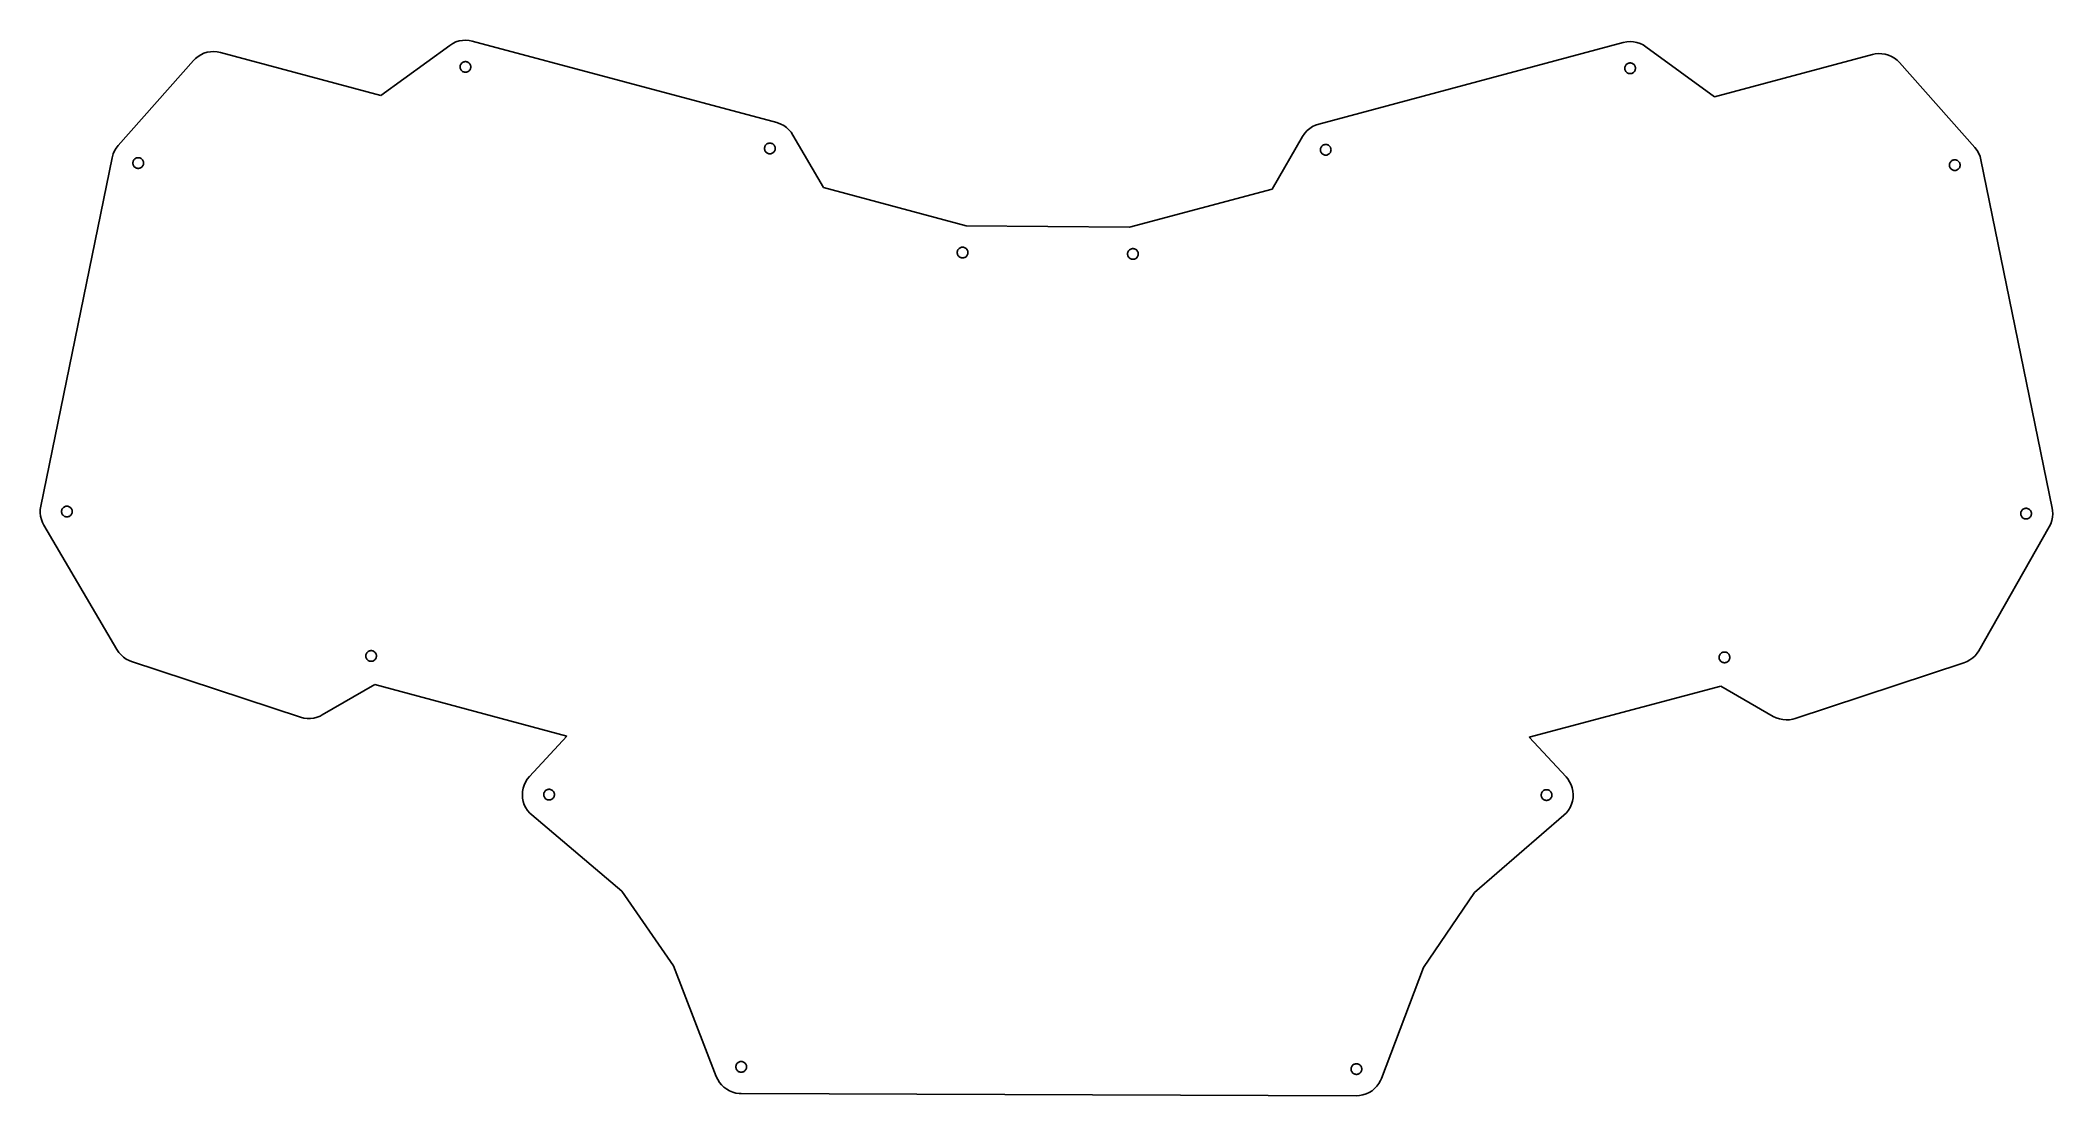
# Model space of a CAD drawing. Header units: metres. Extents: x -189 to 188, y -51 to 147.
import ezdxf

# ---------------------------------------------------------------- set-up
doc = ezdxf.new("R2010")
doc.units = ezdxf.units.M

msp = doc.modelspace()

# ---------------------------------------------------------------- linework, layer by layer
for p, q in [((-109.446, 146.926), (-110.073, 146.893)), ((-108.819, 146.88), (-109.446, 146.926)), ((-160.037, 143.49), (-160.394, 143.126)), ((-159.549, 143.885), (-160.037, 143.49)), ((-159.016, 144.216), (-159.549, 143.885)), ((-158.445, 144.477), (-159.016, 144.216)), ((-157.846, 144.665), (-158.445, 144.477)), ((-157.228, 144.776), (-157.846, 144.665)), ((-156.601, 144.809), (-157.228, 144.776)), ((-155.974, 144.763), (-156.601, 144.809)), ((-155.359, 144.639), (-155.974, 144.763)), ((-125.308, 136.586), (-155.359, 144.639)), ((-112.444, 145.966), (-125.308, 136.586)), ((-111.861, 146.332), (-112.444, 145.966)), ((-111.29, 146.594), (-111.861, 146.332)), ((-110.691, 146.782), (-111.29, 146.594)), ((-110.073, 146.893), (-110.691, 146.782)), ((-108.204, 146.756), (-108.819, 146.88)), ((-51.2139, 131.486), (-108.204, 146.756)), ((107.238, 146.497), (50.2479, 131.227)), ((107.914, 146.629), (107.238, 146.497)), ((108.54, 146.667), (107.914, 146.629)), ((109.167, 146.627), (108.54, 146.667)), ((109.784, 146.508), (109.167, 146.627)), ((110.38, 146.313), (109.784, 146.508)), ((110.948, 146.044), (110.38, 146.313)), ((111.478, 145.707), (110.948, 146.044)), ((124.342, 136.327), (111.478, 145.707)), ((153.91, 144.25), (124.342, 136.327)), ((154.407, 144.356), (153.91, 144.25)), ((155.032, 144.417), (154.407, 144.356)), ((155.66, 144.399), (155.032, 144.417)), ((156.281, 144.303), (155.66, 144.399)), ((156.884, 144.129), (156.281, 144.303)), ((157.461, 143.882), (156.884, 144.129)), ((158.002, 143.564), (157.461, 143.882)), ((158.5, 143.18), (158.002, 143.564)), ((158.945, 142.737), (158.5, 143.18)), ((-160.394, 143.126), (-174.488, 127.232)), ((-110.498, 141.926), (-110.49, 142.051)), ((-110.49, 141.801), (-110.498, 141.926)), ((-110.49, 142.051), (-110.467, 142.175)), ((-110.467, 141.677), (-110.49, 141.801)), ((-110.467, 142.175), (-110.428, 142.294)), ((-110.428, 141.558), (-110.467, 141.677)), ((-110.428, 142.294), (-110.374, 142.408)), ((-110.374, 141.444), (-110.428, 141.558)), ((-110.374, 142.408), (-110.307, 142.514)), ((-110.307, 141.338), (-110.374, 141.444)), ((-110.307, 142.514), (-110.227, 142.611)), ((-110.227, 141.241), (-110.307, 141.338)), ((-110.227, 142.611), (-110.135, 142.697)), ((-110.135, 141.155), (-110.227, 141.241)), ((-110.135, 142.697), (-110.034, 142.77)), ((-110.034, 141.082), (-110.135, 141.155)), ((-110.034, 142.77), (-109.924, 142.831)), ((-109.924, 141.021), (-110.034, 141.082)), ((-109.924, 142.831), (-109.807, 142.877)), ((-109.807, 140.975), (-109.924, 141.021)), ((-109.807, 142.877), (-109.685, 142.908)), ((-109.685, 140.944), (-109.807, 140.975)), ((-109.685, 142.908), (-109.561, 142.924)), ((-109.561, 140.928), (-109.685, 140.944)), ((-109.561, 142.924), (-109.435, 142.924)), ((-109.435, 140.928), (-109.561, 140.928)), ((-109.435, 142.924), (-109.311, 142.908)), ((-109.311, 140.944), (-109.435, 140.928)), ((-109.311, 142.908), (-109.189, 142.877)), ((-109.189, 140.975), (-109.311, 140.944)), ((-109.189, 142.877), (-109.072, 142.831)), ((-109.072, 141.021), (-109.189, 140.975)), ((-109.072, 142.831), (-108.962, 142.77)), ((-108.962, 141.082), (-109.072, 141.021)), ((-108.962, 142.77), (-108.861, 142.697)), ((-108.861, 141.155), (-108.962, 141.082)), ((-108.861, 142.697), (-108.769, 142.611)), ((-108.769, 141.241), (-108.861, 141.155)), ((-108.769, 142.611), (-108.689, 142.514)), ((-108.689, 141.338), (-108.769, 141.241)), ((-108.689, 142.514), (-108.622, 142.408)), ((-108.622, 141.444), (-108.689, 141.338)), ((-108.622, 142.408), (-108.568, 142.294)), ((-108.568, 141.558), (-108.622, 141.444)), ((-108.568, 142.294), (-108.529, 142.175)), ((-108.529, 141.677), (-108.568, 141.558)), ((-108.529, 142.175), (-108.506, 142.051)), ((-108.506, 141.801), (-108.529, 141.677)), ((-108.506, 142.051), (-108.498, 141.926)), ((-108.498, 141.926), (-108.506, 141.801)), ((107.532, 141.667), (107.54, 141.792)), ((107.54, 141.542), (107.532, 141.667)), ((107.54, 141.792), (107.563, 141.916)), ((107.563, 141.418), (107.54, 141.542)), ((107.563, 141.916), (107.602, 142.035)), ((107.602, 141.299), (107.563, 141.418)), ((107.602, 142.035), (107.656, 142.149)), ((107.656, 141.185), (107.602, 141.299)), ((107.656, 142.149), (107.723, 142.255)), ((107.723, 141.079), (107.656, 141.185)), ((107.723, 142.255), (107.803, 142.352)), ((107.803, 140.982), (107.723, 141.079)), ((107.803, 142.352), (107.895, 142.438)), ((107.895, 140.896), (107.803, 140.982)), ((107.895, 142.438), (107.996, 142.511)), ((107.996, 140.823), (107.895, 140.896)), ((107.996, 142.511), (108.106, 142.572)), ((108.106, 140.762), (107.996, 140.823)), ((108.106, 142.572), (108.223, 142.618)), ((108.223, 140.716), (108.106, 140.762)), ((108.223, 142.618), (108.345, 142.649)), ((108.345, 140.685), (108.223, 140.716)), ((108.345, 142.649), (108.469, 142.665)), ((108.469, 140.669), (108.345, 140.685)), ((108.469, 142.665), (108.595, 142.665)), ((108.595, 140.669), (108.469, 140.669)), ((108.595, 142.665), (108.719, 142.649)), ((108.719, 140.685), (108.595, 140.669)), ((108.719, 142.649), (108.841, 142.618)), ((108.841, 140.716), (108.719, 140.685)), ((108.841, 142.618), (108.958, 142.572)), ((108.958, 140.762), (108.841, 140.716)), ((108.958, 142.572), (109.068, 142.511)), ((109.068, 140.823), (108.958, 140.762)), ((109.068, 142.511), (109.169, 142.438)), ((109.169, 140.896), (109.068, 140.823)), ((109.169, 142.438), (109.261, 142.352)), ((109.261, 140.982), (109.169, 140.896)), ((109.261, 142.352), (109.341, 142.255)), ((109.341, 141.079), (109.261, 140.982)), ((109.341, 142.255), (109.408, 142.149)), ((109.408, 141.185), (109.341, 141.079)), ((109.408, 142.149), (109.462, 142.035)), ((109.462, 141.299), (109.408, 141.185)), ((109.462, 142.035), (109.501, 141.916)), ((109.501, 141.418), (109.462, 141.299)), ((109.501, 141.916), (109.524, 141.792)), ((109.524, 141.542), (109.501, 141.418)), ((109.524, 141.792), (109.532, 141.667)), ((109.532, 141.667), (109.524, 141.542)), ((173.039, 126.844), (158.945, 142.737)), ((-50.4742, 131.224), (-51.2139, 131.486)), ((-49.9177, 130.933), (-50.4742, 131.224)), ((-49.4021, 130.574), (-49.9177, 130.933)), ((-48.9355, 130.154), (-49.4021, 130.574)), ((-48.5253, 129.679), (-48.9355, 130.154)), ((-48.1778, 129.156), (-48.5253, 129.679)), ((-42.4963, 119.315), (-48.1778, 129.156)), ((47.2118, 128.897), (41.5303, 119.056)), ((47.6563, 129.544), (47.2118, 128.897)), ((48.0813, 130.006), (47.6563, 129.544)), ((48.5609, 130.411), (48.0813, 130.006)), ((49.0875, 130.753), (48.5609, 130.411)), ((49.6528, 131.026), (49.0875, 130.753)), ((50.2479, 131.227), (49.6528, 131.026)), ((-175.646, 124.917), (-188.993, 59.6467)), ((-175.447, 125.622), (-175.646, 124.917)), ((-175.195, 126.198), (-175.447, 125.622)), ((-174.874, 126.737), (-175.195, 126.198)), ((-174.488, 127.232), (-174.874, 126.737)), ((-171.677, 124.283), (-171.623, 124.397)), ((-171.623, 124.397), (-171.556, 124.503)), ((-171.556, 124.503), (-171.476, 124.6)), ((-171.476, 124.6), (-171.384, 124.686)), ((-171.384, 124.686), (-171.283, 124.759)), ((-171.283, 124.759), (-171.173, 124.82)), ((-171.173, 124.82), (-171.056, 124.866)), ((-171.056, 124.866), (-170.934, 124.897)), ((-170.934, 124.897), (-170.81, 124.913)), ((-170.81, 124.913), (-170.684, 124.913)), ((-170.684, 124.913), (-170.56, 124.897)), ((-170.56, 124.897), (-170.438, 124.866)), ((-170.438, 124.866), (-170.321, 124.82)), ((-170.321, 124.82), (-170.211, 124.759)), ((-170.211, 124.759), (-170.11, 124.686)), ((-170.11, 124.686), (-170.018, 124.6)), ((-170.018, 124.6), (-169.938, 124.503)), ((-169.938, 124.503), (-169.871, 124.397)), ((-169.871, 124.397), (-169.817, 124.283)), ((-53.508, 126.656), (-53.5001, 126.781)), ((-53.5001, 126.531), (-53.508, 126.656)), ((-53.5001, 126.781), (-53.4766, 126.905)), ((-53.4766, 126.407), (-53.5001, 126.531)), ((-53.4766, 126.905), (-53.4378, 127.024)), ((-53.4378, 126.288), (-53.4766, 126.407)), ((-53.4378, 127.024), (-53.3843, 127.138)), ((-53.3843, 126.174), (-53.4378, 126.288)), ((-53.3843, 127.138), (-53.317, 127.244)), ((-53.317, 126.068), (-53.3843, 126.174)), ((-53.317, 127.244), (-53.237, 127.341)), ((-53.237, 125.971), (-53.317, 126.068)), ((-53.237, 127.341), (-53.1454, 127.426)), ((-53.1454, 125.885), (-53.237, 125.971)), ((-53.1454, 127.426), (-53.0438, 127.5)), ((-53.0438, 125.812), (-53.1454, 125.885)), ((-53.0438, 127.5), (-52.9338, 127.561)), ((-52.9338, 125.751), (-53.0438, 125.812)), ((-52.9338, 127.561), (-52.817, 127.607)), ((-52.817, 125.705), (-52.9338, 125.751)), ((-52.817, 127.607), (-52.6954, 127.638)), ((-52.6954, 125.674), (-52.817, 125.705)), ((-52.6954, 127.638), (-52.5708, 127.654)), ((-52.5708, 125.658), (-52.6954, 125.674)), ((-52.5708, 127.654), (-52.4452, 127.654)), ((-52.4452, 125.658), (-52.5708, 125.658)), ((-52.4452, 127.654), (-52.3206, 127.638)), ((-52.3206, 125.674), (-52.4452, 125.658)), ((-52.3206, 127.638), (-52.199, 127.607)), ((-52.199, 125.705), (-52.3206, 125.674)), ((-52.199, 127.607), (-52.0822, 127.561)), ((-52.0822, 125.751), (-52.199, 125.705)), ((-52.0822, 127.561), (-51.9722, 127.5)), ((-51.9722, 125.812), (-52.0822, 125.751)), ((-51.9722, 127.5), (-51.8706, 127.426)), ((-51.8706, 125.885), (-51.9722, 125.812)), ((-51.8706, 127.426), (-51.779, 127.341)), ((-51.779, 125.971), (-51.8706, 125.885)), ((-51.779, 127.341), (-51.699, 127.244)), ((-51.699, 126.068), (-51.779, 125.971)), ((-51.699, 127.244), (-51.6317, 127.138)), ((-51.6317, 126.174), (-51.699, 126.068)), ((-51.6317, 127.138), (-51.5782, 127.024)), ((-51.5782, 126.288), (-51.6317, 126.174)), ((-51.5782, 127.024), (-51.5394, 126.905)), ((-51.5394, 126.407), (-51.5782, 126.288)), ((-51.5394, 126.905), (-51.5159, 126.781)), ((-51.5159, 126.531), (-51.5394, 126.407)), ((-51.5159, 126.781), (-51.508, 126.656)), ((-51.508, 126.656), (-51.5159, 126.531)), ((50.542, 126.397), (50.5499, 126.522)), ((50.5499, 126.272), (50.542, 126.397)), ((50.5499, 126.522), (50.5734, 126.646)), ((50.5734, 126.148), (50.5499, 126.272)), ((50.5734, 126.646), (50.6122, 126.765)), ((50.6122, 126.029), (50.5734, 126.148)), ((50.6122, 126.765), (50.6657, 126.879)), ((50.6657, 125.915), (50.6122, 126.029)), ((50.6657, 126.879), (50.733, 126.985)), ((50.733, 125.809), (50.6657, 125.915)), ((50.733, 126.985), (50.813, 127.082)), ((50.813, 125.712), (50.733, 125.809)), ((50.813, 127.082), (50.9046, 127.168)), ((50.9046, 125.626), (50.813, 125.712)), ((50.9046, 127.168), (51.0062, 127.241)), ((51.0062, 125.553), (50.9046, 125.626)), ((51.0062, 127.241), (51.1162, 127.302)), ((51.1162, 125.492), (51.0062, 125.553)), ((51.1162, 127.302), (51.233, 127.348)), ((51.233, 125.446), (51.1162, 125.492)), ((51.233, 127.348), (51.3546, 127.379)), ((51.3546, 125.415), (51.233, 125.446)), ((51.3546, 127.379), (51.4792, 127.395)), ((51.4792, 125.399), (51.3546, 125.415)), ((51.4792, 127.395), (51.6048, 127.395)), ((51.6048, 125.399), (51.4792, 125.399)), ((51.6048, 127.395), (51.7294, 127.379)), ((51.7294, 125.415), (51.6048, 125.399)), ((51.7294, 127.379), (51.851, 127.348)), ((51.851, 125.446), (51.7294, 125.415)), ((51.851, 127.348), (51.9678, 127.302)), ((51.9678, 125.492), (51.851, 125.446)), ((51.9678, 127.302), (52.0778, 127.241)), ((52.0778, 125.553), (51.9678, 125.492)), ((52.0778, 127.241), (52.1794, 127.168)), ((52.1794, 125.626), (52.0778, 125.553)), ((52.1794, 127.168), (52.271, 127.082)), ((52.271, 125.712), (52.1794, 125.626)), ((52.271, 127.082), (52.351, 126.985)), ((52.351, 125.809), (52.271, 125.712)), ((52.351, 126.985), (52.4183, 126.879)), ((52.4183, 125.915), (52.351, 125.809)), ((52.4183, 126.879), (52.4718, 126.765)), ((52.4718, 126.029), (52.4183, 125.915)), ((52.4718, 126.765), (52.5106, 126.646)), ((52.5106, 126.148), (52.4718, 126.029)), ((52.5106, 126.646), (52.5341, 126.522)), ((52.5341, 126.272), (52.5106, 126.148)), ((52.5341, 126.522), (52.542, 126.397)), ((52.542, 126.397), (52.5341, 126.272)), ((168.661, 124.298), (168.762, 124.371)), ((168.762, 124.371), (168.872, 124.432)), ((168.872, 124.432), (168.989, 124.478)), ((168.989, 124.478), (169.111, 124.509)), ((169.111, 124.509), (169.235, 124.525)), ((169.235, 124.525), (169.361, 124.525)), ((169.361, 124.525), (169.485, 124.509)), ((169.485, 124.509), (169.607, 124.478)), ((169.607, 124.478), (169.724, 124.432)), ((169.724, 124.432), (169.834, 124.371)), ((169.834, 124.371), (169.935, 124.298)), ((173.484, 126.262), (173.039, 126.844)), ((173.794, 125.715), (173.484, 126.262)), ((174.032, 125.135), (173.794, 125.715)), ((174.197, 124.529), (174.032, 125.135)), ((187.544, 59.2587), (174.197, 124.529)), ((-171.747, 123.915), (-171.739, 124.04)), ((-171.739, 123.79), (-171.747, 123.915)), ((-171.739, 124.04), (-171.716, 124.164)), ((-171.716, 123.666), (-171.739, 123.79)), ((-171.716, 124.164), (-171.677, 124.283)), ((-171.677, 123.547), (-171.716, 123.666)), ((-171.623, 123.433), (-171.677, 123.547)), ((-171.556, 123.327), (-171.623, 123.433)), ((-171.476, 123.23), (-171.556, 123.327)), ((-171.384, 123.144), (-171.476, 123.23)), ((-171.283, 123.071), (-171.384, 123.144)), ((-171.173, 123.01), (-171.283, 123.071)), ((-171.056, 122.964), (-171.173, 123.01)), ((-170.934, 122.933), (-171.056, 122.964)), ((-170.81, 122.917), (-170.934, 122.933)), ((-170.684, 122.917), (-170.81, 122.917)), ((-170.56, 122.933), (-170.684, 122.917)), ((-170.438, 122.964), (-170.56, 122.933)), ((-170.321, 123.01), (-170.438, 122.964)), ((-170.211, 123.071), (-170.321, 123.01)), ((-170.11, 123.144), (-170.211, 123.071)), ((-170.018, 123.23), (-170.11, 123.144)), ((-169.938, 123.327), (-170.018, 123.23)), ((-169.871, 123.433), (-169.938, 123.327)), ((-169.817, 123.547), (-169.871, 123.433)), ((-169.817, 124.283), (-169.778, 124.164)), ((-169.778, 123.666), (-169.817, 123.547)), ((-169.778, 124.164), (-169.755, 124.04)), ((-169.755, 123.79), (-169.778, 123.666)), ((-169.755, 124.04), (-169.747, 123.915)), ((-169.747, 123.915), (-169.755, 123.79)), ((168.298, 123.527), (168.306, 123.652)), ((168.306, 123.402), (168.298, 123.527)), ((168.306, 123.652), (168.329, 123.776)), ((168.329, 123.278), (168.306, 123.402)), ((168.329, 123.776), (168.368, 123.895)), ((168.368, 123.159), (168.329, 123.278)), ((168.368, 123.895), (168.422, 124.009)), ((168.422, 123.045), (168.368, 123.159)), ((168.422, 124.009), (168.489, 124.115)), ((168.489, 122.939), (168.422, 123.045)), ((168.489, 124.115), (168.569, 124.212)), ((168.569, 122.842), (168.489, 122.939)), ((168.569, 124.212), (168.661, 124.298)), ((168.661, 122.756), (168.569, 122.842)), ((168.762, 122.683), (168.661, 122.756)), ((168.872, 122.622), (168.762, 122.683)), ((168.989, 122.576), (168.872, 122.622)), ((169.111, 122.545), (168.989, 122.576)), ((169.235, 122.529), (169.111, 122.545)), ((169.361, 122.529), (169.235, 122.529)), ((169.485, 122.545), (169.361, 122.529)), ((169.607, 122.576), (169.485, 122.545)), ((169.724, 122.622), (169.607, 122.576)), ((169.834, 122.683), (169.724, 122.622)), ((169.935, 122.756), (169.834, 122.683)), ((169.935, 124.298), (170.027, 124.212)), ((170.027, 122.842), (169.935, 122.756)), ((170.027, 124.212), (170.107, 124.115)), ((170.107, 122.939), (170.027, 122.842)), ((170.107, 124.115), (170.174, 124.009)), ((170.174, 123.045), (170.107, 122.939)), ((170.174, 124.009), (170.228, 123.895)), ((170.228, 123.159), (170.174, 123.045)), ((170.228, 123.895), (170.267, 123.776)), ((170.267, 123.278), (170.228, 123.159)), ((170.267, 123.776), (170.29, 123.652)), ((170.29, 123.402), (170.267, 123.278)), ((170.29, 123.652), (170.298, 123.527)), ((170.298, 123.527), (170.29, 123.402)), ((-15.7488, 112.148), (-42.4963, 119.315)), ((41.5303, 119.056), (14.8227, 111.899)), ((14.8227, 111.899), (-15.7488, 112.148)), ((-17.427, 107.153), (-17.4191, 107.278)), ((-17.4191, 107.028), (-17.427, 107.153)), ((-17.4191, 107.278), (-17.3956, 107.402)), ((-17.3956, 106.904), (-17.4191, 107.028)), ((-17.3956, 107.402), (-17.3568, 107.521)), ((-17.3568, 106.785), (-17.3956, 106.904)), ((-17.3568, 107.521), (-17.3033, 107.635)), ((-17.3033, 106.671), (-17.3568, 106.785)), ((-17.3033, 107.635), (-17.236, 107.741)), ((-17.236, 106.565), (-17.3033, 106.671)), ((-17.236, 107.741), (-17.156, 107.838)), ((-17.156, 106.468), (-17.236, 106.565)), ((-17.156, 107.838), (-17.0644, 107.924)), ((-17.0644, 106.382), (-17.156, 106.468)), ((-17.0644, 107.924), (-16.9628, 107.997)), ((-16.9628, 106.309), (-17.0644, 106.382)), ((-16.9628, 107.997), (-16.8528, 108.058)), ((-16.8528, 106.248), (-16.9628, 106.309)), ((-16.8528, 108.058), (-16.736, 108.104)), ((-16.736, 106.202), (-16.8528, 106.248)), ((-16.736, 108.104), (-16.6144, 108.135)), ((-16.6144, 106.171), (-16.736, 106.202)), ((-16.6144, 108.135), (-16.4898, 108.151)), ((-16.4898, 106.155), (-16.6144, 106.171)), ((-16.4898, 108.151), (-16.3642, 108.151)), ((-16.3642, 106.155), (-16.4898, 106.155)), ((-16.3642, 108.151), (-16.2396, 108.135)), ((-16.2396, 106.171), (-16.3642, 106.155)), ((-16.2396, 108.135), (-16.118, 108.104)), ((-16.118, 106.202), (-16.2396, 106.171)), ((-16.118, 108.104), (-16.0012, 108.058)), ((-16.0012, 106.248), (-16.118, 106.202)), ((-16.0012, 108.058), (-15.8912, 107.997)), ((-15.8912, 106.309), (-16.0012, 106.248)), ((-15.8912, 107.997), (-15.7896, 107.924)), ((-15.7896, 106.382), (-15.8912, 106.309)), ((-15.7896, 107.924), (-15.698, 107.838)), ((-15.698, 106.468), (-15.7896, 106.382)), ((-15.698, 107.838), (-15.618, 107.741)), ((-15.618, 106.565), (-15.698, 106.468)), ((-15.618, 107.741), (-15.5507, 107.635)), ((-15.5507, 106.671), (-15.618, 106.565)), ((-15.5507, 107.635), (-15.4972, 107.521)), ((-15.4972, 106.785), (-15.5507, 106.671)), ((-15.4972, 107.521), (-15.4584, 107.402)), ((-15.4584, 106.904), (-15.4972, 106.785)), ((-15.4584, 107.402), (-15.4349, 107.278)), ((-15.4349, 107.028), (-15.4584, 106.904)), ((-15.4349, 107.278), (-15.427, 107.153)), ((-15.427, 107.153), (-15.4349, 107.028)), ((14.461, 106.894), (14.4689, 107.019)), ((14.4689, 106.769), (14.461, 106.894)), ((14.4689, 107.019), (14.4924, 107.143)), ((14.4924, 106.645), (14.4689, 106.769)), ((14.4924, 107.143), (14.5312, 107.262)), ((14.5312, 106.526), (14.4924, 106.645)), ((14.5312, 107.262), (14.5847, 107.376)), ((14.5847, 106.412), (14.5312, 106.526)), ((14.5847, 107.376), (14.652, 107.482)), ((14.652, 106.306), (14.5847, 106.412)), ((14.652, 107.482), (14.732, 107.579)), ((14.732, 106.209), (14.652, 106.306)), ((14.732, 107.579), (14.8236, 107.665)), ((14.8236, 106.123), (14.732, 106.209)), ((14.8236, 107.665), (14.9252, 107.738)), ((14.9252, 106.05), (14.8236, 106.123)), ((14.9252, 107.738), (15.0352, 107.799)), ((15.0352, 105.989), (14.9252, 106.05)), ((15.0352, 107.799), (15.152, 107.845)), ((15.152, 105.943), (15.0352, 105.989)), ((15.152, 107.845), (15.2736, 107.876)), ((15.2736, 105.912), (15.152, 105.943)), ((15.2736, 107.876), (15.3982, 107.892)), ((15.3982, 105.896), (15.2736, 105.912)), ((15.3982, 107.892), (15.5238, 107.892)), ((15.5238, 105.896), (15.3982, 105.896)), ((15.5238, 107.892), (15.6484, 107.876)), ((15.6484, 105.912), (15.5238, 105.896)), ((15.6484, 107.876), (15.77, 107.845)), ((15.77, 105.943), (15.6484, 105.912)), ((15.77, 107.845), (15.8868, 107.799)), ((15.8868, 105.989), (15.77, 105.943)), ((15.8868, 107.799), (15.9968, 107.738)), ((15.9968, 106.05), (15.8868, 105.989)), ((15.9968, 107.738), (16.0984, 107.665)), ((16.0984, 106.123), (15.9968, 106.05)), ((16.0984, 107.665), (16.19, 107.579)), ((16.19, 106.209), (16.0984, 106.123)), ((16.19, 107.579), (16.27, 107.482)), ((16.27, 106.306), (16.19, 106.209)), ((16.27, 107.482), (16.3373, 107.376)), ((16.3373, 106.412), (16.27, 106.306)), ((16.3373, 107.376), (16.3908, 107.262)), ((16.3908, 106.526), (16.3373, 106.412)), ((16.3908, 107.262), (16.4296, 107.143)), ((16.4296, 106.645), (16.3908, 106.526)), ((16.4296, 107.143), (16.4531, 107.019)), ((16.4531, 106.769), (16.4296, 106.645)), ((16.4531, 107.019), (16.461, 106.894)), ((16.461, 106.894), (16.4531, 106.769)), ((-189.08, 59.0248), (-189.088, 58.397)), ((-189.088, 58.397), (-189.017, 57.7731)), ((-188.993, 59.6467), (-189.08, 59.0248)), ((-189.017, 57.7731), (-188.869, 57.1629)), ((-188.869, 57.1629), (-188.646, 56.576)), ((-188.646, 56.576), (-188.408, 56.1167)), ((-185.094, 58.645), (-185.086, 58.7703)), ((-185.086, 58.5197), (-185.094, 58.645)), ((-185.086, 58.7703), (-185.063, 58.8937)), ((-185.063, 58.3963), (-185.086, 58.5197)), ((-185.063, 58.8937), (-185.024, 59.0131)), ((-185.024, 58.2769), (-185.063, 58.3963)), ((-185.024, 59.0131), (-184.97, 59.1267)), ((-184.97, 58.1632), (-185.024, 58.2769)), ((-184.97, 59.1267), (-184.903, 59.2328)), ((-184.903, 58.0572), (-184.97, 58.1632)), ((-184.903, 59.2328), (-184.823, 59.3295)), ((-184.823, 57.9604), (-184.903, 58.0572)), ((-184.823, 59.3295), (-184.731, 59.4155)), ((-184.731, 57.8745), (-184.823, 57.9604)), ((-184.731, 59.4155), (-184.63, 59.4893)), ((-184.63, 57.8007), (-184.731, 57.8745)), ((-184.63, 59.4893), (-184.52, 59.5498)), ((-184.52, 57.7402), (-184.63, 57.8007)), ((-184.52, 59.5498), (-184.403, 59.5961)), ((-184.403, 57.6939), (-184.52, 57.7402)), ((-184.403, 59.5961), (-184.281, 59.6273)), ((-184.281, 57.6627), (-184.403, 57.6939)), ((-184.281, 59.6273), (-184.157, 59.643)), ((-184.157, 57.647), (-184.281, 57.6627)), ((-184.157, 59.643), (-184.031, 59.643)), ((-184.031, 57.647), (-184.157, 57.647)), ((-184.031, 59.643), (-183.907, 59.6273)), ((-183.907, 57.6627), (-184.031, 57.647)), ((-183.907, 59.6273), (-183.785, 59.5961)), ((-183.785, 57.6939), (-183.907, 57.6627)), ((-183.785, 59.5961), (-183.668, 59.5498)), ((-183.668, 57.7402), (-183.785, 57.6939)), ((-183.668, 59.5498), (-183.558, 59.4893)), ((-183.558, 57.8007), (-183.668, 57.7402)), ((-183.558, 59.4893), (-183.457, 59.4155)), ((-183.457, 57.8745), (-183.558, 57.8007)), ((-183.457, 59.4155), (-183.365, 59.3295)), ((-183.365, 57.9604), (-183.457, 57.8745)), ((-183.365, 59.3295), (-183.285, 59.2328)), ((-183.285, 58.0572), (-183.365, 57.9604)), ((-183.285, 59.2328), (-183.218, 59.1267)), ((-183.218, 58.1632), (-183.285, 58.0572)), ((-183.218, 59.1267), (-183.164, 59.0131)), ((-183.164, 58.2769), (-183.218, 58.1632)), ((-183.164, 59.0131), (-183.125, 58.8937)), ((-183.125, 58.3963), (-183.164, 58.2769)), ((-183.125, 58.8937), (-183.102, 58.7703)), ((-183.102, 58.5197), (-183.125, 58.3963)), ((-183.102, 58.7703), (-183.094, 58.645)), ((-183.094, 58.645), (-183.102, 58.5197)), ((181.645, 58.257), (181.653, 58.3823)), ((181.653, 58.1317), (181.645, 58.257)), ((181.653, 58.3823), (181.676, 58.5057)), ((181.676, 58.0083), (181.653, 58.1317)), ((181.676, 58.5057), (181.715, 58.6251)), ((181.715, 57.8889), (181.676, 58.0083)), ((181.715, 58.6251), (181.769, 58.7387)), ((181.769, 57.7752), (181.715, 57.8889)), ((181.769, 58.7387), (181.836, 58.8448)), ((181.836, 57.6692), (181.769, 57.7752)), ((181.836, 58.8448), (181.916, 58.9415)), ((181.916, 57.5724), (181.836, 57.6692)), ((181.916, 58.9415), (182.008, 59.0275)), ((182.008, 57.4865), (181.916, 57.5724)), ((182.008, 59.0275), (182.109, 59.1013)), ((182.109, 57.4127), (182.008, 57.4865)), ((182.109, 59.1013), (182.219, 59.1618)), ((182.219, 57.3522), (182.109, 57.4127)), ((182.219, 59.1618), (182.336, 59.2081)), ((182.336, 57.3059), (182.219, 57.3522)), ((182.336, 59.2081), (182.458, 59.2393)), ((182.458, 57.2747), (182.336, 57.3059)), ((182.458, 59.2393), (182.582, 59.255)), ((182.582, 57.259), (182.458, 57.2747)), ((182.582, 59.255), (182.708, 59.255)), ((182.708, 57.259), (182.582, 57.259)), ((182.708, 59.255), (182.832, 59.2393)), ((182.832, 57.2747), (182.708, 57.259)), ((182.832, 59.2393), (182.954, 59.2081)), ((182.954, 57.3059), (182.832, 57.2747)), ((182.954, 59.2081), (183.071, 59.1618)), ((183.071, 57.3522), (182.954, 57.3059)), ((183.071, 59.1618), (183.181, 59.1013)), ((183.181, 57.4127), (183.071, 57.3522)), ((183.181, 59.1013), (183.282, 59.0275)), ((183.282, 57.4865), (183.181, 57.4127)), ((183.282, 59.0275), (183.374, 58.9415)), ((183.374, 57.5724), (183.282, 57.4865)), ((183.374, 58.9415), (183.454, 58.8448)), ((183.454, 57.6692), (183.374, 57.5724)), ((183.454, 58.8448), (183.521, 58.7387)), ((183.521, 57.7752), (183.454, 57.6692)), ((183.521, 58.7387), (183.575, 58.6251)), ((183.575, 57.8889), (183.521, 57.7752)), ((183.575, 58.6251), (183.614, 58.5057)), ((183.614, 58.0083), (183.575, 57.8889)), ((183.614, 58.5057), (183.637, 58.3823)), ((183.637, 58.1317), (183.614, 58.0083)), ((183.637, 58.3823), (183.645, 58.257)), ((183.645, 58.257), (183.637, 58.1317)), ((187.267, 56.35), (187.47, 56.9444)), ((187.47, 56.9444), (187.596, 57.5594)), ((187.614, 58.8126), (187.544, 59.2587)), ((187.596, 57.5594), (187.644, 58.1854)), ((187.644, 58.1854), (187.614, 58.8126)), ((-188.408, 56.1167), (-174.732, 32.7827)), ((173.799, 32.5808), (186.992, 55.7858)), ((186.992, 55.7858), (187.267, 56.35)), ((-174.732, 32.7827), (-174.381, 32.262)), ((-174.381, 32.262), (-173.967, 31.7894)), ((-173.967, 31.7894), (-173.498, 31.3723)), ((-173.498, 31.3723), (-172.98, 31.0173)), ((-172.98, 31.0173), (-172.422, 30.7301)), ((-172.422, 30.7301), (-171.986, 30.5631)), ((-171.986, 30.5631), (-140.361, 20.1221)), ((-128.157, 31.587), (-128.149, 31.7123)), ((-128.149, 31.4617), (-128.157, 31.587)), ((-128.149, 31.7123), (-128.126, 31.8357)), ((-128.126, 31.3383), (-128.149, 31.4617)), ((-128.126, 31.8357), (-128.087, 31.9551)), ((-128.087, 31.2189), (-128.126, 31.3383)), ((-128.087, 31.9551), (-128.033, 32.0687)), ((-128.033, 31.1052), (-128.087, 31.2189)), ((-128.033, 32.0687), (-127.966, 32.1748)), ((-127.966, 30.9992), (-128.033, 31.1052)), ((-127.966, 32.1748), (-127.886, 32.2715)), ((-127.886, 30.9025), (-127.966, 30.9992)), ((-127.886, 32.2715), (-127.794, 32.3575)), ((-127.794, 30.8165), (-127.886, 30.9025)), ((-127.794, 32.3575), (-127.693, 32.4313)), ((-127.693, 30.7427), (-127.794, 30.8165)), ((-127.693, 32.4313), (-127.583, 32.4918)), ((-127.583, 30.6822), (-127.693, 30.7427)), ((-127.583, 32.4918), (-127.466, 32.5381)), ((-127.466, 30.6359), (-127.583, 30.6822)), ((-127.466, 32.5381), (-127.344, 32.5693)), ((-127.344, 30.6047), (-127.466, 30.6359)), ((-127.344, 32.5693), (-127.22, 32.585)), ((-127.22, 30.589), (-127.344, 30.6047)), ((-127.22, 32.585), (-127.094, 32.585)), ((-127.094, 30.589), (-127.22, 30.589)), ((-127.094, 32.585), (-126.97, 32.5693)), ((-126.97, 30.6047), (-127.094, 30.589)), ((-126.97, 32.5693), (-126.848, 32.5381)), ((-126.848, 30.6359), (-126.97, 30.6047)), ((-126.848, 32.5381), (-126.731, 32.4918)), ((-126.731, 30.6822), (-126.848, 30.6359)), ((-126.731, 32.4918), (-126.621, 32.4313)), ((-126.621, 30.7427), (-126.731, 30.6822)), ((-126.621, 32.4313), (-126.52, 32.3575)), ((-126.52, 30.8165), (-126.621, 30.7427)), ((-126.52, 32.3575), (-126.428, 32.2715)), ((-126.428, 30.9025), (-126.52, 30.8165)), ((-126.428, 32.2715), (-126.348, 32.1748)), ((-126.348, 30.9992), (-126.428, 30.9025)), ((-126.348, 32.1748), (-126.281, 32.0687)), ((-126.281, 31.1052), (-126.348, 30.9992)), ((-126.281, 32.0687), (-126.227, 31.9551)), ((-126.227, 31.2189), (-126.281, 31.1052)), ((-126.227, 31.9551), (-126.188, 31.8357)), ((-126.188, 31.3383), (-126.227, 31.2189)), ((-126.188, 31.8357), (-126.165, 31.7123)), ((-126.165, 31.4617), (-126.188, 31.3383)), ((-126.165, 31.7123), (-126.157, 31.587)), ((-126.157, 31.587), (-126.165, 31.4617)), ((125.192, 31.328), (125.2, 31.4533)), ((125.2, 31.2027), (125.192, 31.328)), ((125.2, 31.4533), (125.223, 31.5767)), ((125.223, 31.0793), (125.2, 31.2027)), ((125.223, 31.5767), (125.262, 31.6961)), ((125.262, 30.9599), (125.223, 31.0793)), ((125.262, 31.6961), (125.316, 31.8098)), ((125.316, 30.8462), (125.262, 30.9599)), ((125.316, 31.8098), (125.383, 31.9158)), ((125.383, 30.7402), (125.316, 30.8462)), ((125.383, 31.9158), (125.463, 32.0125)), ((125.463, 30.6434), (125.383, 30.7402)), ((125.463, 32.0125), (125.555, 32.0985)), ((125.555, 30.5575), (125.463, 30.6434)), ((125.555, 32.0985), (125.656, 32.1723)), ((125.656, 30.4837), (125.555, 30.5575)), ((125.656, 32.1723), (125.766, 32.2328)), ((125.766, 30.4232), (125.656, 30.4837)), ((125.766, 32.2328), (125.883, 32.2791)), ((125.883, 30.3769), (125.766, 30.4232)), ((125.883, 32.2791), (126.005, 32.3103)), ((126.005, 30.3457), (125.883, 30.3769)), ((126.005, 32.3103), (126.129, 32.326)), ((126.129, 30.33), (126.005, 30.3457)), ((126.129, 32.326), (126.255, 32.326)), ((126.255, 30.33), (126.129, 30.33)), ((126.255, 32.326), (126.379, 32.3103)), ((126.379, 30.3457), (126.255, 30.33)), ((126.379, 32.3103), (126.501, 32.2791)), ((126.501, 30.3769), (126.379, 30.3457)), ((126.501, 32.2791), (126.618, 32.2328)), ((126.618, 30.4232), (126.501, 30.3769)), ((126.618, 32.2328), (126.728, 32.1723)), ((126.728, 30.4837), (126.618, 30.4232)), ((126.728, 32.1723), (126.829, 32.0985)), ((126.829, 30.5575), (126.728, 30.4837)), ((126.829, 32.0985), (126.921, 32.0125)), ((126.921, 30.6434), (126.829, 30.5575)), ((126.921, 32.0125), (127.001, 31.9158)), ((127.001, 30.7402), (126.921, 30.6434)), ((127.001, 31.9158), (127.068, 31.8098)), ((127.068, 30.8462), (127.001, 30.7402)), ((127.068, 31.8098), (127.122, 31.6961)), ((127.122, 30.9599), (127.068, 30.8462)), ((127.122, 31.6961), (127.161, 31.5767)), ((127.161, 31.0793), (127.122, 30.9599)), ((127.161, 31.5767), (127.184, 31.4533)), ((127.184, 31.2027), (127.161, 31.0793)), ((127.184, 31.4533), (127.192, 31.328)), ((127.192, 31.328), (127.184, 31.2027)), ((139.395, 19.8631), (171.02, 30.3041)), ((171.02, 30.3041), (171.602, 30.538)), ((171.602, 30.538), (172.151, 30.843)), ((172.151, 30.843), (172.657, 31.2145)), ((172.657, 31.2145), (173.113, 31.6465)), ((173.113, 31.6465), (173.511, 32.1322)), ((173.511, 32.1322), (173.799, 32.5808)), ((-136.293, 20.5397), (-126.451, 26.2214)), ((-126.451, 26.2214), (-90.5429, 16.5997)), ((89.6382, 16.3571), (125.486, 25.9624)), ((125.486, 25.9624), (135.327, 20.2808)), ((-140.361, 20.1221), (-139.753, 19.963)), ((-139.753, 19.963), (-139.131, 19.8814)), ((-139.131, 19.8814), (-138.503, 19.8784)), ((-138.503, 19.8784), (-137.879, 19.9542)), ((-137.879, 19.9542), (-137.27, 20.1075)), ((-137.27, 20.1075), (-136.686, 20.3359)), ((-136.686, 20.3359), (-136.293, 20.5397)), ((135.327, 20.2808), (135.89, 20.0016)), ((135.89, 20.0016), (136.483, 19.7951)), ((136.483, 19.7951), (137.097, 19.6646)), ((137.097, 19.6646), (137.722, 19.6121)), ((137.722, 19.6121), (138.35, 19.6384)), ((138.35, 19.6384), (138.969, 19.7431)), ((138.969, 19.7431), (139.395, 19.8631)), ((-90.5429, 16.5997), (-97.5232, 9.00563)), ((96.5392, 8.95045), (89.6382, 16.3571)), ((-98.249, 7.98386), (-98.5103, 7.41289)), ((-97.9182, 8.51758), (-98.249, 7.98386)), ((-97.5232, 9.00563), (-97.9182, 8.51758)), ((96.8615, 8.56778), (96.5392, 8.95045)), ((97.2094, 8.04503), (96.8615, 8.56778)), ((97.489, 7.4828), (97.2094, 8.04503)), ((-98.809, 6.19566), (-98.8417, 5.56862)), ((-98.8417, 5.56862), (-98.7956, 4.94241)), ((-98.6979, 6.81367), (-98.809, 6.19566)), ((-98.7956, 4.94241), (-98.6714, 4.32692)), ((-98.5103, 7.41289), (-98.6979, 6.81367)), ((-98.6714, 4.32692), (-98.471, 3.73186)), ((-94.842, 5.62199), (-94.8341, 5.74733)), ((-94.8341, 5.49666), (-94.842, 5.62199)), ((-94.8341, 5.74733), (-94.8106, 5.87068)), ((-94.8106, 5.37331), (-94.8341, 5.49666)), ((-94.8106, 5.87068), (-94.7718, 5.99011)), ((-94.7718, 5.25386), (-94.8106, 5.37331)), ((-94.7718, 5.99011), (-94.7183, 6.10374)), ((-94.7183, 5.14024), (-94.7718, 5.25386)), ((-94.7183, 6.10374), (-94.651, 6.20978)), ((-94.651, 5.03421), (-94.7183, 5.14024)), ((-94.651, 6.20978), (-94.571, 6.30653)), ((-94.571, 4.93744), (-94.651, 5.03421)), ((-94.571, 6.30653), (-94.4794, 6.3925)), ((-94.4794, 4.85149), (-94.571, 4.93744)), ((-94.4794, 6.3925), (-94.3778, 6.46632)), ((-94.3778, 4.77766), (-94.4794, 4.85149)), ((-94.3778, 6.46632), (-94.2678, 6.52682)), ((-94.2678, 4.71716), (-94.3778, 4.77766)), ((-94.2678, 6.52682), (-94.151, 6.57304)), ((-94.151, 4.67093), (-94.2678, 4.71716)), ((-94.151, 6.57304), (-94.0294, 6.60428)), ((-94.0294, 4.63971), (-94.151, 4.67093)), ((-94.0294, 6.60428), (-93.9048, 6.62003)), ((-93.9048, 4.62396), (-94.0294, 4.63971)), ((-93.9048, 6.62003), (-93.7792, 6.62003)), ((-93.7792, 4.62396), (-93.9048, 4.62396)), ((-93.7792, 6.62003), (-93.6546, 6.60428)), ((-93.6546, 4.63971), (-93.7792, 4.62396)), ((-93.6546, 6.60428), (-93.533, 6.57304)), ((-93.533, 4.67093), (-93.6546, 4.63971)), ((-93.533, 6.57304), (-93.4162, 6.52682)), ((-93.4162, 4.71716), (-93.533, 4.67093)), ((-93.4162, 6.52682), (-93.3062, 6.46632)), ((-93.3062, 4.77766), (-93.4162, 4.71716)), ((-93.3062, 6.46632), (-93.2046, 6.3925)), ((-93.2046, 4.85149), (-93.3062, 4.77766)), ((-93.2046, 6.3925), (-93.113, 6.30653)), ((-93.113, 4.93744), (-93.2046, 4.85149)), ((-93.113, 6.30653), (-93.033, 6.20978)), ((-93.033, 5.03421), (-93.113, 4.93744)), ((-93.033, 6.20978), (-92.9657, 6.10374)), ((-92.9657, 5.14024), (-93.033, 5.03421)), ((-92.9657, 6.10374), (-92.9122, 5.99011)), ((-92.9122, 5.25386), (-92.9657, 5.14024)), ((-92.9122, 5.99011), (-92.8734, 5.87068)), ((-92.8734, 5.37331), (-92.9122, 5.25386)), ((-92.8734, 5.87068), (-92.8499, 5.74733)), ((-92.8499, 5.49666), (-92.8734, 5.37331)), ((-92.8499, 5.74733), (-92.842, 5.62199)), ((-92.842, 5.62199), (-92.8499, 5.49666)), ((91.881, 5.54199), (91.8889, 5.66733)), ((91.8889, 5.41666), (91.881, 5.54199)), ((91.8889, 5.66733), (91.9124, 5.79068)), ((91.9124, 5.2933), (91.8889, 5.41666)), ((91.9124, 5.79068), (91.9512, 5.91011)), ((91.9512, 5.17387), (91.9124, 5.2933)), ((91.9512, 5.91011), (92.0047, 6.02374)), ((92.0047, 5.06024), (91.9512, 5.17387)), ((92.0047, 6.02374), (92.072, 6.12978)), ((92.072, 4.95421), (92.0047, 5.06024)), ((92.072, 6.12978), (92.152, 6.22653)), ((92.152, 4.85745), (92.072, 4.95421)), ((92.152, 6.22653), (92.2436, 6.3125)), ((92.2436, 4.77148), (92.152, 4.85745)), ((92.2436, 6.3125), (92.3452, 6.38632)), ((92.3452, 4.69766), (92.2436, 4.77148)), ((92.3452, 6.38632), (92.4552, 6.44682)), ((92.4552, 4.63716), (92.3452, 4.69766)), ((92.4552, 6.44682), (92.572, 6.49304)), ((92.572, 4.59094), (92.4552, 4.63716)), ((92.572, 6.49304), (92.6936, 6.52428)), ((92.6936, 4.55971), (92.572, 4.59094)), ((92.6936, 6.52428), (92.8182, 6.54002)), ((92.8182, 4.54396), (92.6936, 4.55971)), ((92.8182, 6.54002), (92.9438, 6.54002)), ((92.9438, 4.54396), (92.8182, 4.54396)), ((92.9438, 6.54002), (93.0684, 6.52428)), ((93.0684, 4.55971), (92.9438, 4.54396)), ((93.0684, 6.52428), (93.19, 6.49304)), ((93.19, 4.59094), (93.0684, 4.55971)), ((93.19, 6.49304), (93.3068, 6.44682)), ((93.3068, 4.63716), (93.19, 4.59094)), ((93.3068, 6.44682), (93.4168, 6.38632)), ((93.4168, 4.69766), (93.3068, 4.63716)), ((93.4168, 6.38632), (93.5184, 6.3125)), ((93.5184, 4.77148), (93.4168, 4.69766)), ((93.5184, 6.3125), (93.61, 6.22653)), ((93.61, 4.85745), (93.5184, 4.77148)), ((93.61, 6.22653), (93.69, 6.12978)), ((93.69, 4.95421), (93.61, 4.85745)), ((93.69, 6.12978), (93.7573, 6.02374)), ((93.7573, 5.06024), (93.69, 4.95421)), ((93.7573, 6.02374), (93.8108, 5.91011)), ((93.8108, 5.17387), (93.7573, 5.06024)), ((93.8108, 5.91011), (93.8496, 5.79068)), ((93.8496, 5.2933), (93.8108, 5.17387)), ((93.8496, 5.79068), (93.8731, 5.66733)), ((93.8731, 5.41666), (93.8496, 5.2933)), ((93.8731, 5.66733), (93.881, 5.54199)), ((93.881, 5.54199), (93.8731, 5.41666)), ((97.3136, 3.22862), (97.5686, 3.80241)), ((97.6959, 6.88997), (97.489, 7.4828)), ((97.5686, 3.80241), (97.7497, 4.40366)), ((97.8268, 6.27588), (97.6959, 6.88997)), ((97.7497, 4.40366), (97.854, 5.02284)), ((97.8798, 5.65021), (97.8268, 6.27588)), ((97.854, 5.02284), (97.8798, 5.65021)), ((-98.471, 3.73186), (-98.1976, 3.1666)), ((-98.1976, 3.1666), (-97.8555, 2.64006)), ((-97.8555, 2.64006), (-97.4501, 2.16054)), ((-97.4501, 2.16054), (-97.077, 1.80952)), ((-97.077, 1.80952), (-80.2332, -12.4828)), ((79.4238, -12.6995), (96.1508, 1.75931)), ((96.1508, 1.75931), (96.5991, 2.19894)), ((96.5991, 2.19894), (96.9887, 2.6913)), ((96.9887, 2.6913), (97.3136, 3.22862)), ((-80.2332, -12.4828), (-70.535, -26.4559)), ((69.8252, -26.7666), (79.4238, -12.6995)), ((-70.535, -26.4559), (-62.5397, -47.1732)), ((61.966, -47.557), (69.8252, -26.7666)), ((-58.8671, -45.2477), (-58.8436, -45.1243)), ((-58.8436, -45.1243), (-58.8048, -45.0049)), ((-58.8048, -45.0049), (-58.7513, -44.8912)), ((-58.7513, -44.8912), (-58.684, -44.7852)), ((-58.684, -44.7852), (-58.604, -44.6884)), ((-58.604, -44.6884), (-58.5124, -44.6025)), ((-58.5124, -44.6025), (-58.4108, -44.5287)), ((-58.4108, -44.5287), (-58.3008, -44.4682)), ((-58.3008, -44.4682), (-58.184, -44.4219)), ((-58.184, -44.4219), (-58.0624, -44.3907)), ((-58.0624, -44.3907), (-57.9378, -44.375)), ((-57.9378, -44.375), (-57.8122, -44.375)), ((-57.8122, -44.375), (-57.6876, -44.3907)), ((-57.6876, -44.3907), (-57.566, -44.4219)), ((-57.566, -44.4219), (-57.4492, -44.4682)), ((-57.4492, -44.4682), (-57.3392, -44.5287)), ((-57.3392, -44.5287), (-57.2376, -44.6025)), ((-57.2376, -44.6025), (-57.146, -44.6884)), ((-57.146, -44.6884), (-57.066, -44.7852)), ((-57.066, -44.7852), (-56.9987, -44.8912)), ((-56.9987, -44.8912), (-56.9452, -45.0049)), ((-56.9452, -45.0049), (-56.9064, -45.1243)), ((-56.9064, -45.1243), (-56.8829, -45.2477)), ((56.4127, -45.3072), (56.48, -45.2012)), ((56.48, -45.2012), (56.56, -45.1044)), ((56.56, -45.1044), (56.6516, -45.0185)), ((56.6516, -45.0185), (56.7532, -44.9447)), ((56.7532, -44.9447), (56.8632, -44.8842)), ((56.8632, -44.8842), (56.98, -44.8379)), ((56.98, -44.8379), (57.1016, -44.8067)), ((57.1016, -44.8067), (57.2262, -44.791)), ((57.2262, -44.791), (57.3518, -44.791)), ((57.3518, -44.791), (57.4764, -44.8067)), ((57.4764, -44.8067), (57.598, -44.8379)), ((57.598, -44.8379), (57.7148, -44.8842)), ((57.7148, -44.8842), (57.8248, -44.9447)), ((57.8248, -44.9447), (57.9264, -45.0185)), ((57.9264, -45.0185), (58.018, -45.1044)), ((58.018, -45.1044), (58.098, -45.2012)), ((58.098, -45.2012), (58.1653, -45.3072)), ((-62.5397, -47.1732), (-62.2773, -47.7437)), ((-62.2773, -47.7437), (-61.9454, -48.2767)), ((-61.9454, -48.2767), (-61.5494, -48.764)), ((-61.5494, -48.764), (-61.0954, -49.1978)), ((-58.875, -45.373), (-58.8671, -45.2477)), ((-58.8671, -45.4983), (-58.875, -45.373)), ((-58.8436, -45.6217), (-58.8671, -45.4983)), ((-58.8048, -45.7411), (-58.8436, -45.6217)), ((-58.7513, -45.8548), (-58.8048, -45.7411)), ((-58.684, -45.9608), (-58.7513, -45.8548)), ((-58.604, -46.0575), (-58.684, -45.9608)), ((-58.5124, -46.1435), (-58.604, -46.0575)), ((-58.4108, -46.2173), (-58.5124, -46.1435)), ((-58.3008, -46.2778), (-58.4108, -46.2173)), ((-58.184, -46.3241), (-58.3008, -46.2778)), ((-58.0624, -46.3553), (-58.184, -46.3241)), ((-57.9378, -46.371), (-58.0624, -46.3553)), ((-57.8122, -46.371), (-57.9378, -46.371)), ((-57.6876, -46.3553), (-57.8122, -46.371)), ((-57.566, -46.3241), (-57.6876, -46.3553)), ((-57.4492, -46.2778), (-57.566, -46.3241)), ((-57.3392, -46.2173), (-57.4492, -46.2778)), ((-57.2376, -46.1435), (-57.3392, -46.2173)), ((-57.146, -46.0575), (-57.2376, -46.1435)), ((-57.066, -45.9608), (-57.146, -46.0575)), ((-56.9987, -45.8548), (-57.066, -45.9608)), ((-56.9452, -45.7411), (-56.9987, -45.8548)), ((-56.9064, -45.6217), (-56.9452, -45.7411)), ((-56.8829, -45.4983), (-56.9064, -45.6217)), ((-56.8829, -45.2477), (-56.875, -45.373)), ((-56.875, -45.373), (-56.8829, -45.4983)), ((56.289, -45.789), (56.2969, -45.6637)), ((56.2969, -45.9143), (56.289, -45.789)), ((56.2969, -45.6637), (56.3204, -45.5403)), ((56.3204, -46.0377), (56.2969, -45.9143)), ((56.3204, -45.5403), (56.3592, -45.4209)), ((56.3592, -46.1571), (56.3204, -46.0377)), ((56.3592, -45.4209), (56.4127, -45.3072)), ((56.4127, -46.2708), (56.3592, -46.1571)), ((56.48, -46.3768), (56.4127, -46.2708)), ((56.56, -46.4735), (56.48, -46.3768)), ((56.6516, -46.5595), (56.56, -46.4735)), ((56.7532, -46.6333), (56.6516, -46.5595)), ((56.8632, -46.6938), (56.7532, -46.6333)), ((56.98, -46.7401), (56.8632, -46.6938)), ((57.1016, -46.7713), (56.98, -46.7401)), ((57.2262, -46.787), (57.1016, -46.7713)), ((57.3518, -46.787), (57.2262, -46.787)), ((57.4764, -46.7713), (57.3518, -46.787)), ((57.598, -46.7401), (57.4764, -46.7713)), ((57.7148, -46.6938), (57.598, -46.7401)), ((57.8248, -46.6333), (57.7148, -46.6938)), ((57.9264, -46.5595), (57.8248, -46.6333)), ((58.018, -46.4735), (57.9264, -46.5595)), ((58.098, -46.3768), (58.018, -46.4735)), ((58.1653, -46.2708), (58.098, -46.3768)), ((58.1653, -45.3072), (58.2188, -45.4209)), ((58.2188, -46.1571), (58.1653, -46.2708)), ((58.2188, -45.4209), (58.2576, -45.5403)), ((58.2576, -46.0377), (58.2188, -46.1571)), ((58.2576, -45.5403), (58.2811, -45.6637)), ((58.2811, -45.9143), (58.2576, -46.0377)), ((58.2811, -45.6637), (58.289, -45.789)), ((58.289, -45.789), (58.2811, -45.9143)), ((61.13, -48.99), (61.5009, -48.4834)), ((61.5009, -48.4834), (61.8054, -47.9342)), ((61.8054, -47.9342), (61.966, -47.557)), ((-61.0954, -49.1978), (-60.5907, -49.5712)), ((-60.5907, -49.5712), (-60.0431, -49.8785)), ((-60.0431, -49.8785), (-59.4613, -50.1147)), ((-59.4613, -50.1147), (-58.8545, -50.2761)), ((-58.8545, -50.2761), (-58.2322, -50.3602)), ((-58.2322, -50.3602), (-57.8931, -50.373)), ((-57.8931, -50.373), (57.2709, -50.789)), ((57.2709, -50.789), (57.8977, -50.7518)), ((57.8977, -50.7518), (58.5149, -50.6364)), ((58.5149, -50.6364), (59.1128, -50.4445)), ((59.1128, -50.4445), (59.6819, -50.1792)), ((59.6819, -50.1792), (60.2133, -49.8447)), ((60.2133, -49.8447), (60.6985, -49.4462)), ((60.6985, -49.4462), (61.13, -48.99))]:
    msp.add_line(p, q)

doc.saveas('drawing.dxf')
